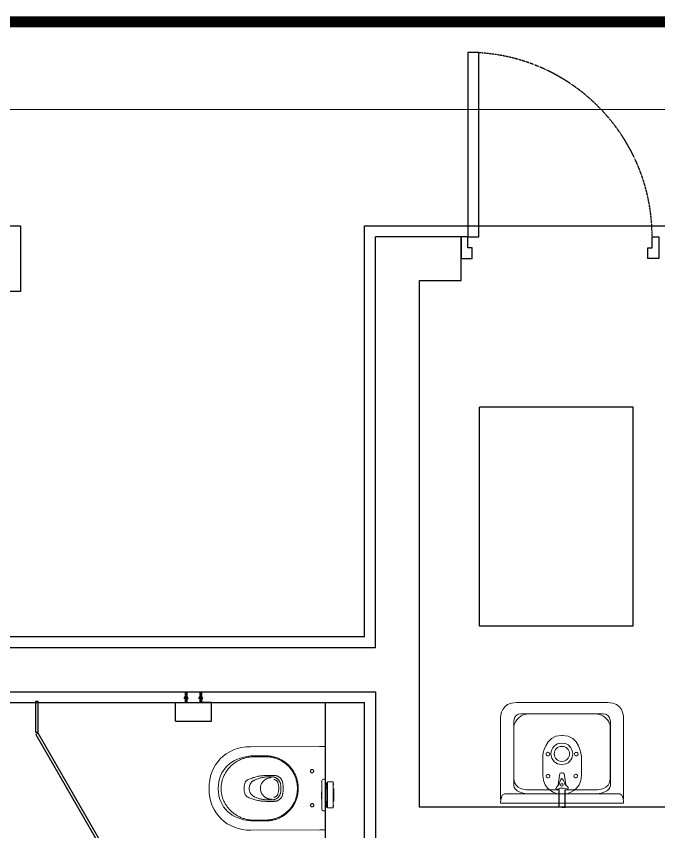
# Model space of a CAD drawing. Header units: millimetres. Extents: x 2508758 to 2608101, y 258149 to 386457.
# Drawn here: x 2526107 to 2529035, y 280548 to 284265 of the extents above; entities that cross this region are included whole.
import ezdxf

# ---------------------------------------------------------------- set-up
doc = ezdxf.new("R2010")
doc.units = ezdxf.units.MM
doc.header["$MEASUREMENT"] = 0
for name, pattern in [('_DASH', [0.6, 0.4, -0.2]), ('AI9-LType3', [0]), ('AI9-LType4', [0]), ('AI9-LType5', [1.099961, 0.19999, -0.19999, 0.499992, -0.19999]), ('DASH', [0.35, 0.25, -0.1])]:
    doc.linetypes.add(name, pattern=pattern)
doc.layers.get('0').update_dxf_attribs({"linetype": 'CONTINUOUS'})
for name, color, linetype in [('A-DOOR', 2, 'CONTINUOUS'), ('A-卫生洁具_隔断', 137, 'CONTINUOUS'), ('I-toilet', 3, 'CONTINUOUS'), ('I-toilet【卫生间】', 3, 'CONTINUOUS'), ('P-洁具', 137, 'CONTINUOUS'), ('w-洁具', 137, 'CONTINUOUS'), ('【平面】尺寸标注', 7, 'CONTINUOUS'), ('完成面', 4, 'CONTINUOUS')]:
    doc.layers.add(name, color=color, linetype=linetype)
doc.layers.add('fire', color=1, linetype='CONTINUOUS', lineweight=5)

# ---------------------------------------------------------------- blocks, each defined once
blk = doc.blocks.new('CXVCXBVCNVN')
at = {"layer": 'A-卫生洁具_隔断', "color": 8, "linetype": 'ByBlock'}
blk.add_arc((-67329.1, 427.2), 578.3, 268.8432, 300.5945, dxfattribs=at)
at = {"layer": 'w-洁具', "ltscale": 10}
blk.add_lwpolyline([(-67034.8, -70.6), (-67334.8, 449.1), (-67345.2, 443.1), (-67045.2, -76.6)], close=True, dxfattribs=at)
blk = doc.blocks.new('XCVCCBVCVNB')
at = {"color": 3}
for points in [[(256542.9, 29652.9), (256460.5, 29652.9)], [(256460.5, 29652.9), (256460.5, 29537.3)], [(256542.7, 29652.9), (256542.8, 29652.9), (256542.8, 29652.9), (256542.8, 29652.9), (256542.9, 29652.9), (256543, 29652.9), (256543, 29652.9), (256543.1, 29652.9), (256543.1, 29652.9), (256543.2, 29652.9), (256543.3, 29652.9), (256543.3, 29652.9), (256543.4, 29652.9), (256543.4, 29652.8), (256543.5, 29652.8), (256543.6, 29652.8), (256543.6, 29652.8), (256543.6, 29652.8), (256543.7, 29652.8), (256543.7, 29652.7), (256543.8, 29652.7), (256543.8, 29652.7), (256543.9, 29652.7), (256544, 29652.6), (256544, 29652.6), (256544.1, 29652.6), (256544.1, 29652.5), (256544.2, 29652.5), (256544.2, 29652.5), (256544.3, 29652.4), (256544.3, 29652.4), (256544.4, 29652.4), (256544.4, 29652.3), (256544.4, 29652.3), (256544.5, 29652.3), (256544.5, 29652.2), (256544.6, 29652.2), (256544.6, 29652.1), (256544.7, 29652.1), (256544.7, 29652.1), (256544.7, 29652.1), (256544.8, 29652), (256544.8, 29652), (256544.9, 29651.9), (256544.9, 29651.9), (256544.9, 29651.8), (256545, 29651.8), (256545, 29651.7), (256545, 29651.7), (256545.1, 29651.6), (256545.1, 29651.6), (256545.1, 29651.5), (256545.2, 29651.5), (256545.2, 29651.4), (256545.2, 29651.4), (256545.3, 29651.3), (256545.3, 29651.3), (256545.3, 29651.2), (256545.3, 29651.2), (256545.3, 29651.2), (256545.3, 29651.1), (256545.4, 29651), (256545.4, 29651), (256545.4, 29650.9), (256545.4, 29650.9), (256545.4, 29650.8), (256545.4, 29650.7), (256545.5, 29650.7), (256545.5, 29650.6), (256545.5, 29650.6), (256545.5, 29650.5), (256545.5, 29650.4), (256545.5, 29650.4), (256545.5, 29650.4), (256545.5, 29650.3), (256545.5, 29650.3), (256545.5, 29650.2), (256545.5, 29650.1), (256545.5, 29650.1)], [(256545.5, 29650.1), (256545.5, 29490.7)], [(256460.5, 29487.9), (256460.5, 29537.3)], [(256542.7, 29487.9), (256460.5, 29487.9)], [(256460.5, 29487.9), (256460.5, 29487.8)], [(256545.5, 29490.7), (256545.5, 29490.7), (256545.5, 29490.6), (256545.5, 29490.6), (256545.5, 29490.5), (256545.5, 29490.4), (256545.5, 29490.4), (256545.5, 29490.4), (256545.5, 29490.3), (256545.5, 29490.3), (256545.5, 29490.2), (256545.5, 29490.1), (256545.4, 29490.1), (256545.4, 29490), (256545.4, 29490), (256545.4, 29489.9), (256545.4, 29489.8), (256545.4, 29489.8), (256545.3, 29489.7), (256545.3, 29489.7), (256545.3, 29489.6), (256545.3, 29489.6), (256545.3, 29489.5), (256545.3, 29489.5), (256545.2, 29489.4), (256545.2, 29489.4), (256545.2, 29489.3), (256545.1, 29489.3), (256545.1, 29489.2), (256545.1, 29489.2), (256545, 29489.1), (256545, 29489.1), (256545, 29489), (256544.9, 29489), (256544.9, 29488.9), (256544.9, 29488.9), (256544.8, 29488.8), (256544.8, 29488.8), (256544.7, 29488.8), (256544.7, 29488.7), (256544.7, 29488.7), (256544.6, 29488.7), (256544.6, 29488.6), (256544.5, 29488.6), (256544.5, 29488.6), (256544.4, 29488.5), (256544.4, 29488.5), (256544.4, 29488.4), (256544.3, 29488.4), (256544.3, 29488.4), (256544.2, 29488.3), (256544.2, 29488.3), (256544.1, 29488.3), (256544.1, 29488.2), (256544, 29488.2), (256544, 29488.2), (256543.9, 29488.2), (256543.8, 29488.1), (256543.8, 29488.1), (256543.7, 29488.1), (256543.7, 29488.1), (256543.6, 29488), (256543.6, 29488), (256543.6, 29488), (256543.5, 29488), (256543.4, 29488), (256543.4, 29488), (256543.3, 29487.9), (256543.3, 29487.9), (256543.2, 29487.9), (256543.1, 29487.9), (256543.1, 29487.9), (256543, 29487.9), (256543, 29487.9), (256542.9, 29487.9), (256542.8, 29487.9), (256542.8, 29487.9), (256542.8, 29487.9), (256542.7, 29487.9)], [(256545.5, 29490.7), (256545.5, 29490.6)]]:
    blk.add_lwpolyline(points, dxfattribs=at)
at = {"layer": 'I-toilet', "color": 8}
for points in [[(256414.1, 29604.2), (256419.1, 29607.1)], [(256414.1, 29604.2), (256414.1, 29604.1)], [(256419.6, 29600.9), (256414.1, 29604.2)], [(256414.5, 29607.9), (256416.5, 29608.5)], [(256414.5, 29607.9), (256414.5, 29605.6)], [(256414.5, 29605.6), (256414.6, 29605.6), (256414.7, 29605.7), (256414.8, 29605.8), (256414.9, 29605.8), (256415, 29605.9), (256415, 29605.9), (256415.1, 29606), (256415.2, 29606.1), (256415.3, 29606.1), (256415.4, 29606.2), (256415.5, 29606.3), (256415.6, 29606.3), (256415.7, 29606.4), (256415.8, 29606.4), (256415.9, 29606.5), (256416, 29606.6), (256416.1, 29606.6), (256416.2, 29606.7), (256416.3, 29606.7), (256416.4, 29606.7), (256416.5, 29606.8)], [(256414.5, 29604.8), (256414.5, 29605.6)], [(256414.5, 29604.8), (256446, 29604.8)], [(256414.5, 29603.5), (256414.5, 29600.3)], [(256416.5, 29603.5), (256414.5, 29603.5)], [(256416.5, 29599.7), (256414.5, 29600.3)], [(256416.5, 29608.5), (256418.3, 29608.5)], [(256416.5, 29608.5), (256416.5, 29606.8)], [(256416.5, 29606.8), (256460.1, 29606.8)], [(256416.5, 29604.8), (256416.5, 29603.5)], [(256416.5, 29603.5), (256446.8, 29603.5)], [(256416.5, 29603.5), (256416.5, 29599.7)], [(256418.3, 29599.7), (256416.5, 29599.7)], [(256418.3, 29608.5), (256418.3, 29607.3)], [(256418.3, 29607.3), (256420.2, 29607.3)], [(256418.3, 29600.9), (256418.3, 29599.7)], [(256420.2, 29600.9), (256418.3, 29600.9)], [(256419, 29603.5), (256419, 29604.8)], [(256419.1, 29607.1), (256419.6, 29607.4)], [(256419.6, 29607.4), (256419.1, 29607)], [(256419.1, 29607), (256419.1, 29607)], [(256419.6, 29607.4), (256420.3, 29607.4)], [(256419.6, 29600.9), (256419.6, 29607.4)], [(256419.6, 29607.1), (256419.6, 29607.4)], [(256460.1, 29600.9), (256419.6, 29600.9)], [(256420.2, 29607.3), (256421.5, 29608.5)], [(256421.5, 29599.7), (256420.2, 29600.9)], [(256420.3, 29607.4), (256460.1, 29607.4)], [(256421.5, 29608.5), (256423.4, 29608.5)], [(256423.4, 29599.7), (256421.5, 29599.7)], [(256423.2, 29606.8), (256425.3, 29604.8)], [(256423.4, 29608.5), (256423.4, 29607.3)], [(256423.4, 29607.3), (256425.3, 29607.3)], [(256423.4, 29600.9), (256423.4, 29599.7)], [(256425.3, 29607.3), (256426.6, 29608.5)], [(256426.6, 29599.7), (256425.3, 29600.9)], [(256426.6, 29608.5), (256428.5, 29608.5)], [(256428.5, 29599.7), (256426.6, 29599.7)], [(256428.5, 29608.5), (256428.5, 29607.3)], [(256428.5, 29607.3), (256430.4, 29607.3)], [(256428.5, 29600.9), (256428.5, 29599.7)], [(256430.4, 29607.3), (256431.6, 29608.5)], [(256431.6, 29599.7), (256430.4, 29600.9)], [(256431.6, 29608.5), (256433.5, 29608.5)], [(256433.5, 29599.7), (256431.6, 29599.7)], [(256441.2, 29613), (256433.5, 29608.6)], [(256433.5, 29607.4), (256441.8, 29612.1)], [(256433.5, 29608.5), (256433.5, 29608.1)], [(256433.5, 29608.1), (256433.5, 29607.3)], [(256433.5, 29607.3), (256435.5, 29607.3)], [(256433.5, 29600.9), (256433.5, 29599.7)], [(256433.5, 29600.9), (256441.8, 29596.2)], [(256441.2, 29595.2), (256433.5, 29599.7)], [(256434.6, 29606.8), (256436.6, 29604.8)], [(256435.5, 29607.3), (256436.7, 29608.5)], [(256436.7, 29599.7), (256435.5, 29600.9)], [(256436.7, 29608.5), (256460.1, 29608.5)], [(256460.1, 29599.7), (256436.7, 29599.7)], [(256438.7, 29600.9), (256437.9, 29600.9)], [(256441.3, 29600.9), (256439.2, 29600.9)], [(256441.8, 29612.1), (256441.2, 29613)], [(256441.8, 29596.2), (256441.2, 29595.2)], [(256442.2, 29600.9), (256441.3, 29600.9)], [(256444.7, 29600.9), (256442.6, 29600.9)], [(256445.5, 29600.9), (256444.7, 29600.9)], [(256446, 29606.8), (256447.2, 29605.6)], [(256446, 29604.8), (256446, 29604.8), (256446.1, 29604.9), (256446.1, 29604.9), (256446.1, 29605), (256446.2, 29605), (256446.2, 29605), (256446.3, 29605.1), (256446.3, 29605.1), (256446.3, 29605.1), (256446.3, 29605.2), (256446.4, 29605.2), (256446.4, 29605.3), (256446.5, 29605.3), (256446.5, 29605.3), (256446.6, 29605.4), (256446.6, 29605.4), (256446.7, 29605.4), (256446.7, 29605.5), (256446.8, 29605.5), (256446.8, 29605.6)], [(256446.8, 29604.8), (256446, 29604.8)], [(256460.1, 29605.6), (256446.8, 29605.6)], [(256446.8, 29605.6), (256446.8, 29604.8)], [(256446.8, 29604.8), (256446.8, 29604)], [(256460.1, 29604.5), (256459.8, 29604.5), (256459.4, 29604.4), (256459.1, 29604.4), (256458.7, 29604.4), (256458.4, 29604.3), (256458.1, 29604.3), (256457.8, 29604.3), (256457.4, 29604.2), (256457, 29604.2), (256456.7, 29604.2), (256456.4, 29604.2), (256456.1, 29604.2), (256455.7, 29604.2), (256455.3, 29604.1), (256455, 29604.1), (256454.7, 29604.1), (256454.4, 29604.1), (256454, 29604.1), (256453.7, 29604), (256453.3, 29604), (256453, 29604), (256452.6, 29604), (256452.3, 29604), (256452, 29604), (256451.6, 29604), (256451.2, 29604), (256450.9, 29604), (256450.6, 29604), (256450.3, 29604), (256449.9, 29604), (256449.5, 29604), (256449.2, 29604), (256448.9, 29604), (256448.5, 29604), (256448.2, 29604), (256447.9, 29604), (256447.5, 29604), (256447.2, 29604), (256446.8, 29604)], [(256446.8, 29604), (256446.8, 29603.5)], [(256457.3, 29606.8), (256458.6, 29605.6)], [(256460.1, 29606.8), (256460.1, 29608.5)], [(256460.1, 29605.6), (256460.1, 29606.8)], [(256460.1, 29605.6), (256460.1, 29604.5)], [(256460.1, 29599.7), (256460.1, 29604.5)], [(256414.1, 29537.3), (256419.2, 29540.2)], [(256419.7, 29534.1), (256414.1, 29537.3)], [(256414.6, 29541.1), (256416.5, 29541.7)], [(256414.6, 29541.1), (256414.6, 29538.7)], [(256414.6, 29538.7), (256414.7, 29538.8), (256414.8, 29538.9), (256414.9, 29538.9), (256415, 29539), (256415, 29539.1), (256415.1, 29539.1), (256415.2, 29539.2), (256415.3, 29539.2), (256415.4, 29539.3), (256415.5, 29539.4), (256415.6, 29539.4), (256415.7, 29539.5), (256415.8, 29539.5), (256415.8, 29539.6), (256415.9, 29539.7), (256416, 29539.7), (256416.1, 29539.8), (256416.2, 29539.8), (256416.3, 29539.9), (256416.4, 29539.9), (256416.5, 29540)], [(256414.6, 29537.9), (256414.6, 29538.7)], [(256414.6, 29537.9), (256446.1, 29537.9)], [(256414.6, 29536.6), (256414.6, 29533.5)], [(256416.5, 29536.6), (256414.6, 29536.6)], [(256416.5, 29532.9), (256414.6, 29533.5)], [(256416.5, 29541.7), (256418.4, 29541.7)], [(256416.5, 29541.7), (256416.5, 29540)], [(256416.5, 29540), (256460.2, 29540)], [(256416.5, 29537.9), (256416.5, 29536.6)], [(256416.5, 29536.6), (256416.5, 29532.9)], [(256416.5, 29536.6), (256446.9, 29536.6)], [(256418.4, 29532.9), (256416.5, 29532.9)], [(256418.4, 29541.7), (256418.4, 29540.5)], [(256418.4, 29540.5), (256420.3, 29540.5)], [(256418.4, 29534.1), (256418.4, 29532.9)], [(256420.3, 29534.1), (256418.4, 29534.1)], [(256419.7, 29540.5), (256419.1, 29540.2)], [(256419.1, 29540.2), (256419.2, 29540.2)], [(256419.1, 29536.6), (256419.1, 29537.9)], [(256419.2, 29540.3), (256419.7, 29540.5)], [(256419.7, 29540.5), (256420.4, 29540.5)], [(256419.7, 29534.1), (256419.7, 29540.5)], [(256419.7, 29540.2), (256419.7, 29540.5)], [(256460.2, 29534.1), (256419.7, 29534.1)], [(256420.3, 29540.5), (256421.6, 29541.7)], [(256421.6, 29532.9), (256420.3, 29534.1)], [(256420.4, 29540.5), (256460.2, 29540.5)], [(256421.6, 29541.7), (256423.5, 29541.7)], [(256423.5, 29532.9), (256421.6, 29532.9)], [(256423.3, 29540), (256425.4, 29537.9)], [(256423.5, 29541.7), (256423.5, 29540.5)], [(256423.5, 29540.5), (256425.4, 29540.5)], [(256423.5, 29534.1), (256423.5, 29532.9)], [(256425.4, 29540.5), (256426.6, 29541.7)], [(256426.6, 29532.9), (256425.4, 29534.1)], [(256426.6, 29541.7), (256428.5, 29541.7)], [(256428.5, 29532.9), (256426.6, 29532.9)], [(256428.5, 29541.7), (256428.5, 29540.5)], [(256428.5, 29540.5), (256430.5, 29540.5)], [(256428.5, 29534.1), (256428.5, 29532.9)], [(256430.5, 29540.5), (256431.7, 29541.7)], [(256431.7, 29532.9), (256430.5, 29534.1)], [(256431.7, 29541.7), (256433.6, 29541.7)], [(256433.6, 29532.9), (256431.7, 29532.9)], [(256441.3, 29546.2), (256433.6, 29541.8)], [(256433.6, 29540.5), (256441.8, 29545.3)], [(256433.6, 29541.7), (256433.6, 29541.3)], [(256433.6, 29541.3), (256433.6, 29540.5)], [(256433.6, 29540.5), (256435.5, 29540.5)], [(256433.6, 29534.1), (256433.6, 29532.9)], [(256433.6, 29534.1), (256441.8, 29529.4)], [(256441.3, 29528.4), (256433.6, 29532.9)], [(256434.7, 29540), (256436.7, 29537.9)], [(256435.5, 29540.5), (256436.8, 29541.7)], [(256436.8, 29532.9), (256435.5, 29534.1)], [(256436.8, 29541.7), (256460.2, 29541.7)], [(256460.2, 29532.9), (256436.8, 29532.9)], [(256438.8, 29534.1), (256438, 29534.1)], [(256441.3, 29534.1), (256439.3, 29534.1)], [(256441.8, 29545.3), (256441.3, 29546.2)], [(256442.2, 29534.1), (256441.3, 29534.1)], [(256441.8, 29529.4), (256441.3, 29528.4)], [(256444.8, 29534.1), (256442.7, 29534.1)], [(256445.6, 29534.1), (256444.8, 29534.1)], [(256446, 29540), (256447.3, 29538.7)], [(256446.1, 29537.9), (256446.1, 29538), (256446.1, 29538), (256446.2, 29538.1), (256446.2, 29538.1), (256446.3, 29538.2), (256446.3, 29538.2), (256446.3, 29538.2), (256446.3, 29538.3), (256446.4, 29538.3), (256446.4, 29538.3), (256446.5, 29538.4), (256446.5, 29538.4), (256446.6, 29538.5), (256446.6, 29538.5), (256446.7, 29538.5), (256446.7, 29538.6), (256446.8, 29538.6), (256446.8, 29538.6), (256446.9, 29538.7), (256446.9, 29538.7)], [(256446.9, 29537.9), (256446.1, 29537.9)], [(256446.9, 29538.7), (256446.9, 29537.9)], [(256460.2, 29538.7), (256446.9, 29538.7)], [(256446.9, 29537.9), (256446.9, 29537.2)], [(256460.2, 29537.7), (256459.9, 29537.6), (256459.5, 29537.6), (256459.2, 29537.6), (256458.8, 29537.5), (256458.5, 29537.5), (256458.2, 29537.5), (256457.8, 29537.4), (256457.5, 29537.4), (256457.1, 29537.4), (256456.8, 29537.4), (256456.4, 29537.4), (256456.1, 29537.3), (256455.8, 29537.3), (256455.4, 29537.3), (256455.1, 29537.3), (256454.7, 29537.3), (256454.4, 29537.2), (256454.1, 29537.2), (256453.7, 29537.2), (256453.4, 29537.2), (256453, 29537.2), (256452.7, 29537.2), (256452.4, 29537.2), (256452, 29537.1), (256451.7, 29537.1), (256451.3, 29537.1), (256451, 29537.1), (256450.6, 29537.1), (256450.3, 29537.1), (256450, 29537.1), (256449.6, 29537.1), (256449.3, 29537.1), (256448.9, 29537.1), (256448.6, 29537.1), (256448.3, 29537.1), (256447.9, 29537.1), (256447.6, 29537.1), (256447.2, 29537.1), (256446.9, 29537.2)], [(256446.9, 29537.2), (256446.9, 29536.6)], [(256457.4, 29540), (256458.6, 29538.7)], [(256460.2, 29540), (256460.2, 29541.7)], [(256460.2, 29538.7), (256460.2, 29540)], [(256460.2, 29538.7), (256460.2, 29537.7)], [(256460.2, 29532.9), (256460.2, 29537.7)]]:
    blk.add_lwpolyline(points, dxfattribs=at)
blk = doc.blocks.new('CW763FVB')
at = {"layer": 'w-洁具', "lineweight": 9}
blk.add_line((101.3, 190.3), (99.7, -190.3), dxfattribs=at)
for points in [[(125.8, 190.4), (101.3, 190.3)], [(125.8, 190.4), (439.8, 190.4)], [(370.8, 148.2), (366.7, 148.2), (362.6, 148), (358.4, 147.8), (354.3, 147.3), (350.2, 146.8), (346, 146.1), (341.9, 145.4), (337.9, 144.5), (333.8, 143.5), (329.8, 142.4), (325.9, 141.3), (321.9, 140), (318, 138.5), (314.2, 136.9), (310.4, 135.4), (306.6, 133.6), (302.9, 131.7), (299.2, 129.8), (295.7, 127.7), (292.1, 125.5), (288.6, 123.3), (285.2, 120.9), (281.8, 118.5), (278.6, 115.9), (275.3, 113.2), (272.2, 110.6), (269.2, 107.8), (266.2, 104.9), (263.3, 101.8), (260.5, 98.8), (257.8, 95.7), (255.1, 92.4), (252.5, 89.1), (250.1, 85.7), (247.7, 82.4), (245.5, 78.9), (243.4, 75.3), (241.3, 71.7), (239.4, 68.1), (237.5, 64.3), (235.8, 60.6), (234.1, 56.7), (232.5, 52.9), (231.1, 49), (229.9, 45), (228.6, 41), (227.5, 37), (226.5, 33), (225.6, 29), (225, 24.8), (224.3, 20.7), (223.7, 16.5), (223.4, 12.4), (223.1, 8.3), (222.8, 4.1), (222.8, 0)], [(370.8, 144.2), (366.8, 144.2), (362.8, 144), (358.8, 143.8), (354.7, 143.3), (350.7, 142.9), (346.7, 142.2), (342.7, 141.5), (338.8, 140.6), (334.9, 139.6), (330.9, 138.6), (327, 137.4), (323.2, 136.2), (319.5, 134.8), (315.8, 133.2), (312, 131.7), (308.4, 130), (304.7, 128.1), (301.1, 126.2), (297.7, 124.2), (294.2, 122.2), (290.8, 120), (287.5, 117.6), (284.3, 115.3), (281, 112.8), (277.9, 110.2), (274.9, 107.5), (271.9, 104.9), (269, 102), (266.2, 99), (263.5, 96.1), (260.8, 93), (258.2, 90), (255.8, 86.8), (253.4, 83.5), (251.1, 80.2), (248.9, 76.7), (246.8, 73.3), (244.8, 69.7), (242.9, 66.2), (241, 62.6), (239.4, 58.9), (237.8, 55.2), (236.4, 51.4), (234.9, 47.6), (233.7, 43.8), (232.4, 39.9), (231.4, 36), (230.4, 32.1), (229.6, 28.2), (228.9, 24.1), (228.2, 20.1), (227.7, 16.1), (227.3, 12.1), (227.1, 8), (226.8, 4), (226.8, 0)], [(370.8, 148.2), (439.9, 148.2)], [(370.8, 144.2), (426.1, 144.2)], [(563.6, 54.1), (561.8, 57.9), (560, 61.6), (558.1, 65.3), (556.1, 68.9), (554, 72.4), (551.8, 76), (549.4, 79.4), (547.1, 82.8), (544.6, 86.1), (542, 89.3), (539.4, 92.6), (536.6, 95.6), (533.7, 98.6), (530.8, 101.6), (527.8, 104.4), (524.7, 107.2), (521.6, 109.9), (518.4, 112.5), (515, 114.9), (511.7, 117.4), (508.2, 119.7), (504.7, 122), (501.2, 124.1), (497.6, 126.1), (493.9, 128), (490.2, 129.8), (486.4, 131.6), (482.6, 133.1), (478.7, 134.7), (474.8, 136), (470.9, 137.4), (467, 138.6), (463, 139.6), (458.9, 140.6), (454.9, 141.4), (450.8, 142.2), (446.7, 142.9), (442.6, 143.3), (438.5, 143.8), (434.4, 144), (430.2, 144.2), (426.1, 144.2)], [(151.7, 78.1), (151.7, 78.1)], [(167.3, 77.6), (167.3, 78.6), (167.1, 79.5), (166.9, 80.3), (166.4, 81.2), (166, 81.9), (165.4, 82.6), (164.7, 83.3), (164.1, 83.9), (163.3, 84.3), (162.5, 84.6), (161.6, 85), (160.7, 85.1), (159.8, 85.2), (158.9, 85.1), (158, 85), (157.2, 84.6), (156.4, 84.3), (155.6, 83.9), (154.8, 83.3), (154.3, 82.6), (153.7, 81.9), (153.1, 81.2), (152.8, 80.3), (152.6, 79.5), (152.4, 78.6), (152.4, 77.6), (152.4, 76.7), (152.6, 75.8), (152.8, 75), (153.1, 74.1), (153.7, 73.3), (154.3, 72.7), (154.8, 72), (155.6, 71.4), (156.4, 71), (157.2, 70.7), (158, 70.3), (158.9, 70.2), (159.8, 70.1), (160.7, 70.2), (161.6, 70.3), (162.5, 70.7), (163.3, 71), (164.1, 71.4), (164.7, 72), (165.4, 72.7), (166, 73.3), (166.4, 74.1), (166.9, 75), (167.1, 75.8), (167.3, 76.7), (167.3, 77.6)], [(333.4, 59.1), (331.3, 59), (329.1, 58.9), (326.9, 58.6), (324.8, 58.1), (322.7, 57.7), (320.6, 57), (318.5, 56.2), (316.5, 55.3), (314.6, 54.4), (312.7, 53.3), (310.8, 52.2), (309.2, 50.9), (307.5, 49.5), (305.8, 48.1), (304.3, 46.5), (302.8, 44.9), (301.5, 43.2), (300.2, 41.5), (299.1, 39.6), (298, 37.7), (297, 35.8), (296.2, 33.7), (295.4, 31.6), (294.9, 29.6), (294.3, 27.5)], [(312.6, 38.5), (312.5, 38.3), (311.2, 36.7), (309.9, 34.9), (308.7, 33), (307.7, 31.1), (306.7, 29.2), (305.9, 27.2), (305.1, 25), (304.5, 23), (304, 20.9)], [(316.9, 42.7), (315.5, 41.5), (312.6, 38.5)], [(334.7, 40), (333.2, 40), (331.7, 39.8), (330.3, 39.6), (328.8, 39.1), (327.4, 38.7), (326, 38), (324.7, 37.3), (323.4, 36.5), (322.2, 35.7), (321, 34.7), (320, 33.5), (319, 32.4), (318.1, 31.2), (317.3, 30), (316.6, 28.6), (316.1, 27.2), (315.5, 25.7)], [(324.2, 47.8), (320.6, 45.6), (316.9, 42.7)], [(343.1, 52.5), (341, 52.5), (338.8, 52.3), (336.6, 52.1), (334.5, 51.6), (332.4, 51.1), (330.3, 50.4), (328.3, 49.7), (326.3, 48.9), (324.4, 47.8), (324.2, 47.8)], [(333.4, 59.1), (366.1, 59.1)], [(343.1, 52.5), (358.4, 52.5)], [(395.8, -1), (395.7, 1.3), (395.6, 3.8), (395.3, 6.1), (394.9, 8.5), (394.4, 10.8), (393.8, 13.1), (393, 15.4), (392.3, 17.7), (391.3, 19.8), (390.3, 21.9), (389.1, 24), (387.9, 26), (386.6, 28.1), (385.1, 30), (383.6, 31.7), (382, 33.5), (380.3, 35.2), (378.5, 36.9), (376.7, 38.3), (374.8, 39.8), (372.8, 41.1), (370.8, 42.4), (368.7, 43.5), (366.6, 44.6), (364.5, 45.5), (362.2, 46.3), (359.9, 47.1), (357.6, 47.6), (355.3, 48.2), (353, 48.5), (350.6, 48.8), (348.1, 49.1), (345.8, 49.1)], [(384.1, 50.3), (383.2, 50.5), (379.2, 51.1), (375, 51.6), (370.8, 52.1), (366.7, 52.3), (362.6, 52.5), (358.4, 52.5)], [(455.3, 38.1), (450.9, 40.2), (446.4, 42.3), (442, 44.2), (437.5, 45.9), (432.9, 47.6), (428.2, 49.2), (423.7, 50.6), (419, 52), (414.3, 53.2), (409.6, 54.3), (404.8, 55.3), (400, 56.2), (395.2, 57), (390.4, 57.6), (385.6, 58.1), (380.7, 58.6), (375.8, 58.9), (370.9, 59), (366.1, 59.1)], [(392.9, 48.5), (387.4, 49.7), (384.1, 50.3)], [(398.8, 47.1), (395.5, 48), (392.9, 48.5)], [(422.9, 38), (419.1, 39.7), (415.3, 41.4), (411.4, 42.9), (407.5, 44.3), (403.5, 45.6), (399.5, 46.8), (398.8, 47.1)], [(422.2, -38.3), (424.2, -37.4), (426.1, -36.3), (427.9, -35.1), (429.7, -33.9), (431.5, -32.5), (433.2, -31.1), (434.7, -29.6), (436.2, -28.1), (437.6, -26.4), (439, -24.6), (440.2, -22.8), (441.3, -20.9), (442.3, -19), (443.2, -17), (444.1, -15), (444.8, -13), (445.4, -10.9), (445.9, -8.7), (446.3, -6.6), (446.5, -4.4), (446.8, -2.2), (446.8, 0), (446.8, 2.1), (446.5, 4.4), (446.3, 6.5), (445.9, 8.7), (445.4, 10.8), (444.8, 12.9), (444.1, 15), (443.2, 17), (442.3, 19), (441.3, 20.9), (440.2, 22.8), (439, 24.6), (437.6, 26.3), (436.2, 27.9), (434.7, 29.6), (433.2, 31.1), (431.5, 32.5), (429.7, 33.9), (427.9, 35.1), (426.1, 36.3), (424.2, 37.3), (422.2, 38.3)], [(465.2, 26.8), (464.6, 28.3), (464, 29.6), (463.2, 31), (462.3, 32.3), (461.3, 33.4), (460.3, 34.5), (459.1, 35.6), (457.9, 36.5), (456.6, 37.3), (455.3, 38.1)], [(574.8, 0), (574.8, 3.9), (574.6, 7.9), (574.3, 11.8), (573.9, 15.9), (573.3, 19.8), (572.8, 23.7), (572, 27.6), (571.1, 31.5), (570.1, 35.3), (569.1, 39.1), (567.9, 42.9), (566.5, 46.7), (565.1, 50.4), (563.6, 54.1)], [(294.3, 27.5), (293.5, 23.6), (292.9, 19.7), (292.3, 15.8), (292, 11.8), (291.6, 7.9), (291.4, 3.9), (291.4, 0)], [(303.8, 19.8), (303.1, 16.4), (302.7, 13.1), (302.2, 9.7), (302, 6.9)], [(302.1, 8.3), (302.4, -10.7), (302.8, -14.2), (303.4, -17.6), (304, -20.9)], [(315.5, 25.7), (314.7, 22.6), (314, 19.4), (313.3, 16.2), (312.7, 13), (312.4, 9.7), (312.1, 6.5), (311.8, 3.3), (311.8, 0), (311.8, -3.2), (312.1, -6.5), (312.4, -9.8), (312.7, -13.1), (313.3, -16.2), (314, -19.4), (314.7, -22.6), (315.5, -25.8)], [(345.8, -49.1), (348.1, -49.1), (350.6, -48.9), (353, -48.6), (355.3, -48.2), (357.6, -47.7), (359.9, -47.1), (362.2, -46.4), (364.5, -45.5), (366.6, -44.6), (368.7, -43.5), (370.8, -42.4), (372.8, -41.1), (374.8, -39.8), (376.7, -38.3), (378.5, -36.9), (380.3, -35.2), (382, -33.6), (383.6, -31.9), (385.1, -30), (386.6, -28.1), (387.9, -26), (389.1, -24), (390.3, -21.9), (391.3, -19.8), (392.3, -17.7), (393, -15.4), (393.8, -13.1), (394.4, -10.8), (394.9, -8.5), (395.3, -6.2), (395.6, -3.8), (395.7, -1.3), (395.8, 1)], [(469.8, 0), (469.8, 3), (469.6, 6), (469.3, 9.1), (468.9, 12.1), (468.3, 15.1), (467.8, 18.1), (467, 21), (466.2, 24), (465.2, 26.8)], [(629.8, 0.2), (629.8, 0.2)], [(222.8, 0), (222.8, -4.1), (223.1, -8.3), (223.4, -12.5), (223.7, -16.7), (224.3, -20.7), (224.9, -24.8), (225.6, -29), (226.5, -33), (227.5, -37), (228.6, -41), (229.9, -45), (231.1, -49), (232.5, -52.9), (234.1, -56.8), (235.8, -60.6), (237.5, -64.4), (239.4, -68.1), (241.3, -71.8), (243.4, -75.3), (245.5, -78.9), (247.7, -82.4), (250.1, -85.9), (252.5, -89.2), (255.1, -92.4), (257.8, -95.7), (260.5, -98.8), (263.3, -101.8), (266.2, -104.9), (269.2, -107.8), (272.2, -110.6), (275.3, -113.3), (278.6, -115.9), (281.8, -118.5), (285.2, -121), (288.6, -123.3), (292.1, -125.5), (295.7, -127.7), (299.2, -129.8), (302.9, -131.7), (306.6, -133.6), (310.4, -135.4), (314.2, -137), (318, -138.5), (321.9, -140), (325.9, -141.3), (329.8, -142.5), (333.8, -143.5), (337.9, -144.5), (341.9, -145.4), (346, -146.2), (350.2, -146.8), (354.3, -147.3), (358.4, -147.8), (362.6, -148), (366.7, -148.2), (370.8, -148.2)], [(226.8, 0), (226.8, -4.1), (227.1, -8.3), (227.4, -12.4), (227.7, -16.5), (228.3, -20.7), (229, -24.8), (229.8, -28.8), (230.6, -32.9), (231.7, -36.9), (232.8, -40.9), (234, -44.8), (235.3, -48.7), (236.8, -52.7), (238.4, -56.6), (240, -60.3), (241.8, -64.1), (243.7, -67.8), (245.7, -71.3), (247.7, -74.9)], [(291.4, 0), (291.4, -3.9), (291.6, -8), (292, -11.8), (292.3, -15.8), (292.9, -19.7), (293.5, -23.6), (294.3, -27.5)], [(294.3, -27.5), (294.9, -29.6), (295.4, -31.6), (296.2, -33.6), (297, -35.7), (298, -37.7), (299, -39.5), (300.1, -41.4), (301.5, -43.2), (302.8, -44.8), (304.1, -46.4), (305.7, -48), (307.3, -49.4), (309, -50.8), (310.7, -52), (312.5, -53.2), (314.4, -54.3), (316.3, -55.2), (318.3, -56.1), (320.3, -56.9), (322.3, -57.6), (324.5, -58.1), (326.6, -58.5), (328.7, -58.8)], [(304, -20.9), (304.5, -23), (305.1, -25), (305.9, -27.2), (306.7, -29.2), (307.7, -31.1), (308.7, -33), (309.9, -34.9), (311.2, -36.7), (312.5, -38.3), (314, -40), (315.5, -41.5), (317.1, -42.9), (318.8, -44.4), (320.6, -45.6), (322.5, -46.8), (324.4, -47.8), (326.3, -48.9), (328.3, -49.8), (330.3, -50.5), (332.4, -51.1), (334.5, -51.6), (336.6, -52.1), (338.8, -52.3), (341, -52.5), (343.1, -52.7)], [(315.5, -25.8), (316.1, -27.2), (316.6, -28.6), (317.3, -30), (318.1, -31.2), (319, -32.4), (320, -33.6), (321, -34.7), (322.2, -35.7), (323.4, -36.6), (324.7, -37.4), (326, -38.1), (327.4, -38.7), (328.8, -39.1), (330.3, -39.6), (331.7, -39.8), (333.2, -40), (334.7, -40.1)], [(455.3, -38.1), (456.6, -37.4), (457.9, -36.6), (459.1, -35.6), (460.3, -34.5), (461.3, -33.4), (462.3, -32.3), (463.2, -31), (464, -29.7), (464.6, -28.3), (465.2, -26.8)], [(465.2, -26.8), (466.2, -24), (467, -21.1), (467.8, -18.1), (468.3, -15.1), (468.9, -12.2), (469.3, -9.2), (469.6, -6), (469.8, -3), (469.8, 0)], [(563.6, -54.1), (565.1, -50.4), (566.5, -46.7), (567.9, -42.9), (569.1, -39.2), (570.1, -35.3), (571.1, -31.5), (572, -27.6), (572.8, -23.7), (573.3, -19.8), (573.9, -15.9), (574.3, -12), (574.6, -7.9), (574.8, -4), (574.8, 0)], [(587.8, 0), (587.8, 0)], [(587.8, 0), (587.8, 0)], [(629.8, -0.2), (629.8, -2.1)], [(167.3, -77.7), (167.3, -76.7), (167.1, -75.8), (166.9, -75), (166.4, -74.1), (166, -73.3), (165.4, -72.7), (164.7, -72), (164.1, -71.4), (163.3, -71), (162.5, -70.7), (161.6, -70.3), (160.7, -70.2), (159.8, -70.1), (158.9, -70.2), (158, -70.3), (157.2, -70.7), (156.4, -71), (155.6, -71.4), (154.8, -72), (154.3, -72.7), (153.7, -73.3), (153.1, -74.1), (152.8, -75), (152.6, -75.8), (152.4, -76.7), (152.4, -77.7), (152.4, -78.6), (152.6, -79.5), (152.8, -80.3), (153.1, -81.2), (153.7, -81.9), (154.3, -82.6), (154.8, -83.3), (155.6, -83.9), (156.4, -84.3), (157.2, -84.6), (158, -85), (158.9, -85.1), (159.8, -85.2), (160.7, -85.1), (161.6, -85), (162.5, -84.6), (163.3, -84.3), (164.1, -83.9), (164.7, -83.3), (165.4, -82.6), (166, -81.9), (166.4, -81.2), (166.9, -80.3), (167.1, -79.5), (167.3, -78.6), (167.3, -77.7)], [(328.7, -58.8), (331.1, -59), (333.4, -59.2)], [(333.4, -59.2), (366.1, -59.2)], [(342.9, -52.7), (339.8, -52.7)], [(343.1, -52.7), (358.4, -52.7)], [(358.4, -52.7), (362.6, -52.5), (366.7, -52.3), (370.8, -52.1), (375, -51.6), (379.2, -51.2), (383.2, -50.5), (387.4, -49.8), (391.5, -48.9), (395.5, -48), (399.5, -46.8), (403.6, -45.6), (407.5, -44.3), (411.4, -42.9), (415.3, -41.4), (419.1, -39.7), (422.9, -38)], [(366.1, -59.2), (370.9, -59), (375.9, -58.9), (380.7, -58.6), (385.6, -58.1), (390.4, -57.7), (395.2, -57), (400, -56.2), (404.8, -55.3), (409.6, -54.3), (414.3, -53.2), (419, -52), (423.7, -50.6), (428.2, -49.2), (432.9, -47.6), (437.5, -45.9), (442, -44.2), (446.4, -42.3), (450.9, -40.3), (455.3, -38.1)], [(422.1, -38.3), (420.3, -39.3)], [(426.1, -144.3), (430.2, -144.2), (434.4, -144), (438.5, -143.8), (442.6, -143.3), (446.7, -142.9), (450.8, -142.2), (454.9, -141.5), (458.9, -140.6), (463, -139.6), (467, -138.6), (470.9, -137.4), (474.8, -136), (478.7, -134.7), (482.6, -133.1), (486.4, -131.6), (490.2, -129.9), (493.9, -128), (497.6, -126.1), (501.2, -124.1), (504.7, -122), (508.2, -119.7), (511.7, -117.4), (515, -115), (518.4, -112.5), (521.6, -109.9), (524.7, -107.2), (527.7, -104.4), (530.8, -101.6), (533.7, -98.6), (536.6, -95.6), (539.4, -92.6), (542, -89.3), (544.6, -86.1), (547.1, -82.8), (549.4, -79.5), (551.8, -76), (554, -72.5), (556.1, -68.9), (558.1, -65.3), (560, -61.6), (561.8, -57.9), (563.6, -54.1)], [(247.7, -74.9), (250.1, -78.6), (252.4, -82.2), (255, -85.6), (257.6, -89.1), (260.2, -92.4), (263, -95.7), (265.9, -98.9)], [(265.9, -98.9), (268.8, -101.8), (271.6, -104.6), (274.7, -107.4), (277.7, -110.1), (280.8, -112.7), (284, -115.1), (287.3, -117.5), (290.6, -119.8), (294.1, -122.1), (297.4, -124.2), (301, -126.2), (304.6, -128.1), (308.2, -129.9), (311.8, -131.6), (315.5, -133.3), (319.3, -134.7), (323.1, -136.2), (327, -137.4), (330.8, -138.6), (334.8, -139.6), (338.7, -140.6), (342.7, -141.5), (346.6, -142.2), (350.6, -142.9), (354.6, -143.3), (358.6, -143.8), (362.8, -144), (366.8, -144.2), (370.8, -144.3)], [(370.8, -144.3), (426.1, -144.3)], [(370.8, -148.2), (439.9, -148.2)], [(99.7, -190.3), (125.8, -190.4)], [(125.8, -190.4), (439.8, -190.4)]]:
    blk.add_lwpolyline(points, dxfattribs=at)
for points in [[(629.8, 0), (629.8, 113.6), (548, 190.4), (439.9, 190.4)], [(587.8, 0), (587.8, 88.1), (526.4, 139.8), (439.8, 148.2)], [(439.9, -190.4), (554.9, -190.4), (629.8, -108.2), (629.8, 0)], [(439.9, -148.2), (526.4, -139.8), (587.9, -86.9), (587.9, 0)]]:
    blk.add_open_spline(points, degree=3, dxfattribs=at)
blk = doc.blocks.new('cxvcbcbvn')
at = {"layer": 'w-洁具', "color": 137, "lineweight": 9}
for points in [[(101344.7, 29923.4), (101342.8, 29923.4), (101342.8, 29916.4), (101345.1, 29916.4)], [(101370.9, 29930.5), (101345.1, 29930.5), (101345.1, 29812.1), (101370.9, 29812.1), (101370.9, 29930.5)], [(101377.7, 29924), (101377.7, 29926.3), (101373.3, 29926.3), (101373.3, 29913.8), (101375.7, 29913.8)], [(101380.6, 29923.8), (101376, 29923.8), (101376, 29817.2), (101381, 29817.2)], [(101388.3, 29943), (101382.9, 29943), (101381.9, 29943), (101381.2, 29943), (101381, 29943)], [(101381, 29943), (101381, 29942.6), (101381, 29941.7), (101381, 29940.3), (101381, 29938.1), (101381, 29935.6), (101381, 29932.6), (101381, 29929.1), (101381, 29925.3), (101381, 29921.1), (101381, 29916.4), (101381, 29906.5), (101381, 29895.6), (101381, 29884.1), (101381, 29860.6), (101381, 29848.9), (101381, 29837.9), (101381, 29827.7), (101381, 29822.9), (101381, 29818.5), (101381, 29814.5), (101381, 29810.8), (101381, 29807.5), (101381, 29804.7), (101381, 29802.2), (101381, 29800.5), (101381, 29799.2), (101381, 29798.6)], [(101344.7, 29899.5), (101341.6, 29899.5), (101341.6, 29842.5), (101345.1, 29842.5)], [(101375.5, 29906.7), (101372.8, 29906.7), (101372.8, 29899.5), (101376, 29899.5)], [(101397.8, 29884.2), (101397.6, 29884.6), (101397.2, 29884.7)], [(101397.8, 29884.2), (101397.6, 29884.6), (101397.2, 29884.7)], [(101397.8, 29853.4), (101397.8, 29885.3)], [(101397.8, 29885.3), (101397.8, 29853.4)], [(101397.2, 29851.7), (101397.6, 29851.8), (101397.8, 29852.2)], [(101397.2, 29851.7), (101397.6, 29851.8), (101397.8, 29852.2)], [(101344.7, 29824.6), (101342.8, 29824.6), (101342.8, 29817.5), (101345.1, 29817.5)], [(101375.1, 29841.8), (101372.8, 29841.8), (101372.8, 29834.8), (101375.8, 29834.8)], [(101377.4, 29817.1), (101377.4, 29815), (101373.3, 29815), (101373.3, 29828.3), (101375.7, 29828.3)], [(101381, 29798.6), (101381.2, 29798.5), (101382.1, 29798.5), (101383.4, 29798.5), (101386.6, 29798.5), (101389.6, 29798.5), (101390.6, 29798.5)]]:
    blk.add_lwpolyline(points, dxfattribs=at)
for points in [[(101395.9, 29935.9), (101395.4, 29940.5), (101392.7, 29943.1), (101388.3, 29943)], [(101395.9, 29805.1), (101395.9, 29848.7), (101395.9, 29892.3), (101395.9, 29935.9)], [(101390.6, 29798.5), (101394.4, 29799.9), (101396.2, 29803.3), (101395.9, 29807.5)]]:
    blk.add_open_spline(points, degree=3, dxfattribs=at)
blk = doc.blocks.new('SKW322B')
at = {"layer": 'P-洁具', "linetype": 'AI9-LType3'}
for points in [[(694.5, 1376.3), (680.4, 1376.3), (680.4, 1296.9)], [(693.9, 1376.3), (708.1, 1376.3), (708.1, 1296.9)]]:
    blk.add_lwpolyline(points, dxfattribs=at)
at = {"layer": 'P-洁具', "lineweight": 0}
for points, knots in [([(626.7, 1359), (626.7, 1359), (974.8, 1359), (974.8, 1359), (974.8, 1359), (973.6, 1315.3), (957.1, 1315.3), (940.6, 1315.3), (695.1, 1315.3), (695.1, 1315.3), (695.1, 1315.3), (693.3, 1315.3), (693.3, 1315.3), (693.3, 1315.3), (447.9, 1315.3), (431.4, 1315.3), (414.8, 1315.3), (413.7, 1359), (413.7, 1359), (413.7, 1359), (761.8, 1359), (761.8, 1359)], [0, 0, 0, 0, 1, 1, 1, 2, 2, 2, 3, 3, 3, 4, 4, 4, 5, 5, 5, 6, 6, 6, 7, 7, 7, 7]), ([(414.2, 1340.6), (414.2, 1340.6), (414.2, 964.6), (414.2, 964.6), (414.2, 964.6), (416, 899), (486.8, 899), (486.8, 899), (532.8, 899), (532.8, 899), (532.8, 899), (855.6, 899), (855.6, 899), (855.6, 899), (901.7, 899), (901.7, 899), (972.5, 899), (974.2, 964.6), (974.2, 964.6), (974.2, 964.6), (974.2, 1340.6), (974.2, 1340.6)], [0, 0, 0, 0, 1, 1, 1, 2, 2, 2, 3, 3, 3, 4, 4, 4, 5, 5, 5, 6, 6, 6, 7, 7, 7, 7]), ([(524.6, 1314.1), (524.6, 1314.1), (473.9, 1306.1), (473.9, 1277.3), (473.9, 1248.6), (473.9, 1000.2), (473.9, 1000.2), (473.9, 1000.2), (467.9, 950.8), (506.9, 950.8), (545.8, 950.8), (745.3, 950.8), (745.3, 950.8)], [0, 0, 0, 0, 1, 1, 1, 2, 2, 2, 3, 3, 3, 4, 4, 4, 4]), ([(863.9, 1314.1), (863.9, 1314.1), (914.6, 1306.1), (914.6, 1277.3), (914.6, 1248.6), (914.6, 1000.2), (914.6, 1000.2), (914.6, 1000.2), (920.5, 950.8), (881.6, 950.8), (842.7, 950.8), (643.2, 950.8), (643.2, 950.8)], [0, 0, 0, 0, 1, 1, 1, 2, 2, 2, 3, 3, 3, 4, 4, 4, 4]), ([(680.4, 1296.9), (680.4, 1296.9), (535.2, 1296.9), (535.2, 1296.9), (535.2, 1296.9), (475, 1298), (475, 1247.4), (475, 1196.8), (475, 1004.8), (475, 1004.8), (475, 1004.8), (486.8, 951.9), (542.3, 951.9), (595.4, 951.9), (720.5, 951.9), (720.5, 951.9)], [0, 0, 0, 0, 1, 1, 1, 2, 2, 2, 3, 3, 3, 4, 4, 4, 5, 5, 5, 5]), ([(708.1, 1296.9), (708.1, 1296.9), (853.3, 1296.9), (853.3, 1296.9), (853.3, 1296.9), (913.4, 1298), (913.4, 1247.4), (913.4, 1196.8), (913.4, 1004.8), (913.4, 1004.8), (913.4, 1004.8), (901.7, 951.9), (846.2, 951.9), (793.1, 951.9), (668, 951.9), (668, 951.9)], [0, 0, 0, 0, 1, 1, 1, 2, 2, 2, 3, 3, 3, 4, 4, 4, 5, 5, 5, 5]), ([(693.3, 1084.7), (721, 1084.7), (743.4, 1106.6), (743.4, 1133.5), (743.4, 1160.5), (721, 1182.3), (693.3, 1182.3), (665.7, 1182.3), (643.3, 1160.5), (643.3, 1133.5), (643.3, 1106.6), (665.7, 1084.7), (693.3, 1084.7), (693.3, 1084.7), (693.3, 1084.7), (693.3, 1084.7)], [0, 0, 0, 0, 1, 1, 1, 2, 2, 2, 3, 3, 3, 4, 4, 4, 5, 5, 5, 5]), ([(693.3, 1099.4), (712.7, 1099.4), (728.4, 1114.6), (728.4, 1133.5), (728.4, 1152.4), (712.7, 1167.7), (693.3, 1167.7), (674, 1167.7), (658.3, 1152.4), (658.3, 1133.5), (658.3, 1114.6), (674, 1099.4), (693.3, 1099.4), (693.3, 1099.4), (693.3, 1099.4), (693.3, 1099.4)], [0, 0, 0, 0, 1, 1, 1, 2, 2, 2, 3, 3, 3, 4, 4, 4, 5, 5, 5, 5])]:
    blk.add_open_spline(points, degree=3, knots=knots, dxfattribs=at)
at = {"layer": 'P-洁具', "linetype": 'AI9-LType4', "lineweight": 0}
blk.add_open_spline([(712.8, 1316.5), (712.8, 1316.5), (782.4, 1303.8), (782.4, 1231.3), (782.4, 1231.3), (782.4, 1143.9), (782.4, 1143.9), (782.4, 1143.9), (774.2, 1049.6), (696.3, 1049.6), (696.3, 1049.6), (692.2, 1049.6), (692.2, 1049.6), (614.3, 1049.6), (606.1, 1143.9), (606.1, 1143.9), (606.1, 1143.9), (606.1, 1231.3), (606.1, 1231.3), (606.1, 1303.8), (675.7, 1316.5), (675.7, 1316.5)], degree=3, knots=[0, 0, 0, 0, 1, 1, 1, 2, 2, 2, 3, 3, 3, 4, 4, 4, 5, 5, 5, 6, 6, 6, 7, 7, 7, 7], dxfattribs=at)
at = {"layer": 'P-洁具', "linetype": 'AI9-LType3', "lineweight": 0}
for points, knots in [([(694.7, 1289.7), (694.7, 1289.7), (689, 1288.4), (685, 1290.5), (681, 1292.7), (666.4, 1297.9), (665.9, 1292.7), (665.5, 1287.5), (678.3, 1276.7), (680.5, 1272), (682.8, 1267.3), (688.1, 1249.1), (692, 1246.1), (696, 1243.1), (702.2, 1259.9), (704.9, 1266), (707.5, 1272), (712.4, 1279.3), (716.4, 1280.2), (720.4, 1281.1), (724.8, 1294), (721.2, 1294), (717.7, 1294), (696.9, 1288.4), (694.7, 1289.7), (694.7, 1289.7), (694.7, 1289.7), (694.7, 1289.7)], [0, 0, 0, 0, 1, 1, 1, 2, 2, 2, 3, 3, 3, 4, 4, 4, 5, 5, 5, 6, 6, 6, 7, 7, 7, 8, 8, 8, 9, 9, 9, 9]), ([(711.6, 1277.6), (711.6, 1277.6), (710.7, 1274.2), (710.7, 1274.2), (710.7, 1274.2), (705, 1231.5), (705, 1231.5), (705, 1231.5), (705.4, 1219.8), (695.6, 1219.8), (695.6, 1219.8), (691.6, 1219.8), (691.6, 1219.8), (681.9, 1219.8), (682.3, 1231.5), (682.3, 1231.5), (682.3, 1231.5), (676.6, 1274.2), (676.6, 1274.2), (676.6, 1274.2), (675.7, 1277.6), (675.7, 1277.6)], [0, 0, 0, 0, 1, 1, 1, 2, 2, 2, 3, 3, 3, 4, 4, 4, 5, 5, 5, 6, 6, 6, 7, 7, 7, 7]), ([(693.3, 1269.3), (696.8, 1269.3), (699.6, 1272.1), (699.6, 1275.5), (699.6, 1278.9), (696.8, 1281.5), (693.3, 1281.5), (689.9, 1281.5), (687.1, 1278.9), (687.1, 1275.5), (687.1, 1272.1), (689.9, 1269.3), (693.3, 1269.3), (693.3, 1269.3), (693.3, 1269.3), (693.3, 1269.3)], [0, 0, 0, 0, 1, 1, 1, 2, 2, 2, 3, 3, 3, 4, 4, 4, 5, 5, 5, 5])]:
    blk.add_open_spline(points, degree=3, knots=knots, dxfattribs=at)
at = {"layer": 'P-洁具', "linetype": 'AI9-LType5', "lineweight": 0}
for points in [[(630.2, 1227.2), (634.8, 1227.2), (638.5, 1230.8), (638.5, 1235.3), (638.5, 1239.8), (634.8, 1243.5), (630.2, 1243.5), (625.5, 1243.5), (621.8, 1239.8), (621.8, 1235.3), (621.8, 1230.8), (625.5, 1227.2), (630.2, 1227.2), (630.2, 1227.2), (630.2, 1227.2), (630.2, 1227.2)], [(756.5, 1226.6), (751.9, 1226.6), (748.2, 1230.3), (748.2, 1234.8), (748.2, 1239.3), (751.9, 1242.9), (756.5, 1242.9), (761.1, 1242.9), (764.8, 1239.3), (764.8, 1234.8), (764.8, 1230.3), (761.1, 1226.6), (756.5, 1226.6), (756.5, 1226.6), (756.5, 1226.6), (756.5, 1226.6)], [(629.7, 1126.5), (634.3, 1126.5), (638, 1130.2), (638, 1134.7), (638, 1139.2), (634.3, 1142.8), (629.7, 1142.8), (625.1, 1142.8), (621.3, 1139.2), (621.3, 1134.7), (621.3, 1130.2), (625.1, 1126.5), (629.7, 1126.5), (629.7, 1126.5), (629.7, 1126.5), (629.7, 1126.5)], [(758.9, 1126.5), (754.2, 1126.5), (750.5, 1130.2), (750.5, 1134.7), (750.5, 1139.2), (754.2, 1142.8), (758.9, 1142.8), (763.5, 1142.8), (767.2, 1139.2), (767.2, 1134.7), (767.2, 1130.2), (763.5, 1126.5), (758.9, 1126.5), (758.9, 1126.5), (758.9, 1126.5), (758.9, 1126.5)]]:
    blk.add_open_spline(points, degree=3, knots=[0, 0, 0, 0, 1, 1, 1, 2, 2, 2, 3, 3, 3, 4, 4, 4, 5, 5, 5, 5], dxfattribs=at)
blk = doc.blocks.new('t5h')
for points in [[(676231.9, 116064.8), (676281.9, 116064.8), (676281.9, 116014.8), (676261.9, 116014.8), (676261.9, 115964.8), (676231.9, 115964.8)], [(677131.9, 116064.8), (677081.9, 116064.8), (677081.9, 116014.8), (677101.9, 116014.8), (677101.9, 115964.8), (677131.9, 115964.8)], [(677101.9, 115964.8), (677051.9, 115964.8), (677051.9, 115124.8), (677101.9, 115124.8)]]:
    blk.add_lwpolyline(points, close=True)
at = {"color": 8, "linetype": 'DASH', "ltscale": 5}
blk.add_arc((677101.9, 115964.8), 840, 180, 266.5874, dxfattribs=at)
at = {"layer": '【平面】尺寸标注'}
blk.add_arc((677101.9, 115964.8), 840, 266.5874, 269.9022, dxfattribs=at)

msp = doc.modelspace()

# ---------------------------------------------------------------- linework, layer by layer
for p, q in [((2528135.5, 283260.5), (2527744.6, 283260.5)), ((2528135.5, 283060.5), (2528135.5, 283260.5)), ((2523081.5, 281186.5), (2527744.6, 281186.5)), ((2527744.6, 281186.5), (2527744.6, 273910.5))]:
    msp.add_line(p, q)
for points in [[(2527744.6, 281386.5), (2527744.6, 283260.5)], [(2529744.6, 280660.5), (2527944.6, 280660.5), (2527944.6, 283060.5), (2528135.5, 283060.5)], [(2527744.6, 281386.5), (2522151.5, 281386.5)]]:
    msp.add_lwpolyline(points)
at = {"layer": 'fire', "color": 1}
msp.add_line((2519901.5, 283840.9), (2535201.5, 283840.9), dxfattribs=at)
at = {"layer": 'fire', "color": 5, "linetype": '_DASH', "ltscale": 1000, "const_width": 50}
msp.add_lwpolyline([(2578601.5, 283210.7), (2563725.2, 283210.7), (2563725.2, 275311.9), (2535980.9, 275311.9), (2535755.4, 284240.1), (2521408.6, 284240.1)], dxfattribs=at)
at = {"layer": 'I-toilet【卫生间】', "color": 3}
msp.add_lwpolyline([(2526206.6, 281142.5), (2526194.6, 281142.5), (2526194.6, 281002.1), (2526206.6, 281002.1)], close=True, dxfattribs=at)
at = {"layer": 'w-洁具', "ltscale": 10}
msp.add_line((2527514.6, 281136.5), (2527514.6, 279546.4), dxfattribs=at)
at = {"layer": 'w-洁具', "linetype": 'DASH'}
msp.add_lwpolyline([(2528218.3, 281484.7), (2528218.3, 282484.7), (2528918.3, 282484.7), (2528918.3, 281484.7)], close=True, dxfattribs=at)
at = {"layer": '完成面'}
msp.add_line((2523131.5, 281136.5), (2527694.6, 281136.5), dxfattribs=at)
for points in [[(2519851.5, 283310.5), (2526125.5, 283310.5), (2526125.5, 283010.5), (2519851.5, 283010.5)], [(2527694.6, 281436.5), (2527694.6, 283310.5), (2530697.3, 283310.5)], [(2527694.6, 281436.5), (2522101.5, 281436.5), (2522101.5, 281136.5), (2522831.5, 281136.5)], [(2527694.6, 273960.5), (2527694.6, 281136.5)]]:
    msp.add_lwpolyline(points, dxfattribs=at)

# ---------------------------------------------------------------- block references
at = {"layer": 'A-DOOR', "rotation": 180}
msp.add_blockref('t5h', (3205267.3, 399225.3), dxfattribs=at)
at = {"layer": 'w-洁具', "color": 6, "xscale": -1, "rotation": 90.00000000000007}
msp.add_blockref('XCVCCBVCVNB', (2556485, 537597), dxfattribs=at)
at = {"layer": 'w-洁具', "xscale": -1, "rotation": 180}
msp.add_blockref('SKW322B', (2527900.7, 282036.7), dxfattribs=at)
at = {"layer": 'w-洁具', "color": 2}
msp.add_blockref('CXVCXBVCNVN', (2593540.9, 280548.4), dxfattribs=at)
at = {"layer": 'w-洁具', "xscale": 1.000124999999999, "yscale": 1.000124999999999, "zscale": 1.000124999999999, "rotation": 180.2439586574516}
msp.add_blockref('CW763FVB', (2527615.1, 280747.2), dxfattribs=at)
at = {"layer": 'w-洁具', "color": 2, "xscale": -1, "rotation": 1.780611658119824e-05}
msp.add_blockref('cxvcbcbvn', (2628895.7, 250844.7), dxfattribs=at)

doc.saveas('drawing.dxf')
